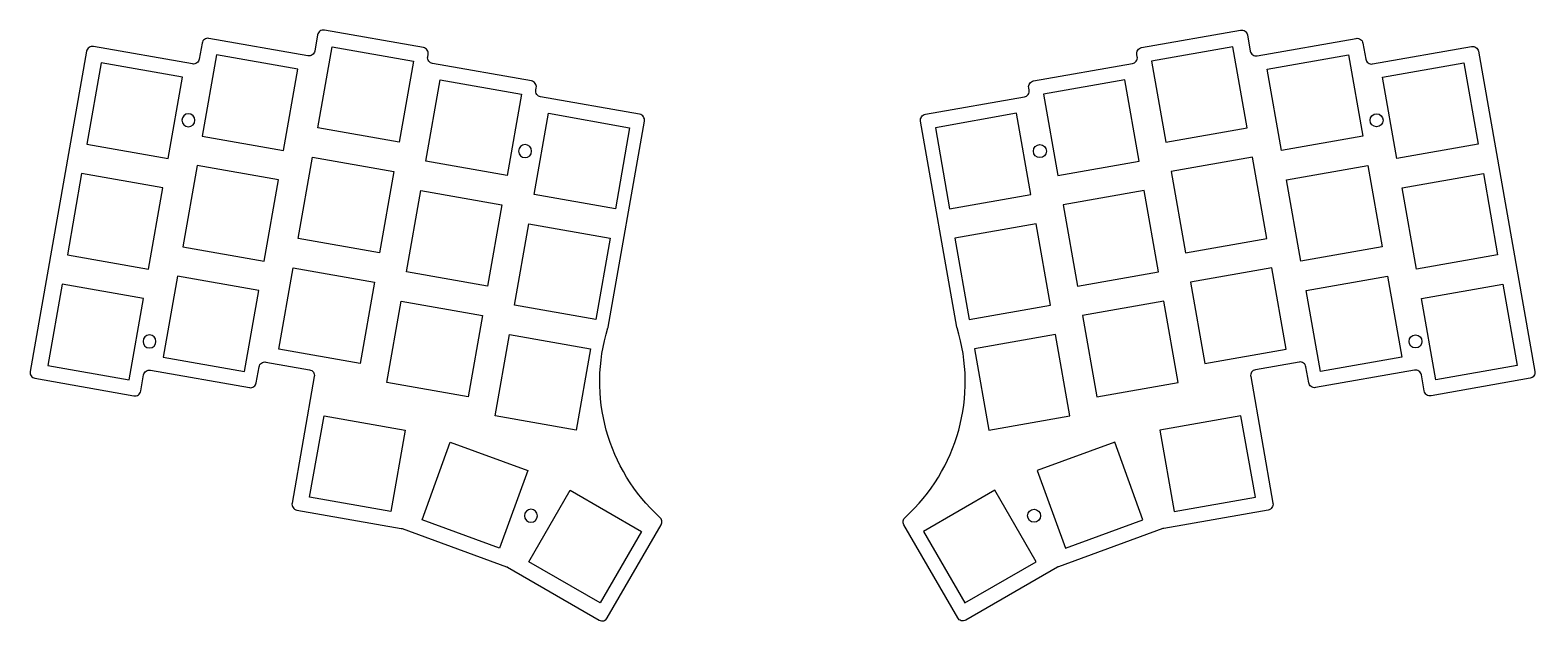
# Model space of a CAD drawing. Extents: x -128 to 128, y -41 to 60.
import ezdxf

# ---------------------------------------------------------------- set-up
doc = ezdxf.new("R2010")
doc.units = 0
doc.layers.add('2D_OUTLINE$02_SWITCHPLATE', color=172, linetype='CONTINUOUS')

msp = doc.modelspace()

# ---------------------------------------------------------------- linework, layer by layer
at = {"layer": '2D_OUTLINE$02_SWITCHPLATE'}
for points in [[(-20.6, -24.23, 0.353517), (-20.79, -22.99, -0.291682), (-29.62, 9.15, 0.031281), (-29.59, 9.27), (-23.43, 44.22, 0.414214), (-24.24, 45.38), (-41.03, 48.34, -0.414214), (-41.84, 49.5), (-41.77, 49.87, 0.414214), (-42.59, 51.03), (-59.38, 53.99, -0.414214), (-60.19, 55.15), (-60.12, 55.53, 0.414214), (-60.93, 56.69), (-77.72, 59.65, 0.414214), (-78.88, 58.84), (-79.36, 56.11, -0.414214), (-80.52, 55.3), (-97.31, 58.26, 0.414214), (-98.47, 57.45), (-98.95, 54.73, -0.414214), (-100.11, 53.92), (-116.9, 56.88, 0.414214), (-118.06, 56.07), (-127.63, 1.76, 0.414214), (-126.82, 0.6), (-110.03, -2.36, 0.414214), (-108.87, -1.55), (-108.39, 1.17, -0.414214), (-107.23, 1.98), (-90.44, -0.98, 0.414214), (-89.29, -0.17), (-88.81, 2.55, -0.414214), (-87.65, 3.36), (-80.24, 2.06, -0.414214), (-79.43, 0.9), (-83.21, -20.58, 0.414214), (-82.4, -21.74), (-64.71, -24.86, -0.043661), (-64.54, -24.9), (-46.81, -31.36, -0.043661), (-46.65, -31.43), (-31.09, -40.41, 0.414214), (-29.73, -40.05)], [(20.6, -24.23, -0.353517), (20.79, -22.99, 0.291682), (29.62, 9.15, -0.031281), (29.59, 9.27), (23.43, 44.22, -0.414214), (24.24, 45.38), (41.03, 48.34, 0.414214), (41.84, 49.5), (41.77, 49.87, -0.414214), (42.59, 51.03), (59.38, 53.99, 0.414214), (60.19, 55.15), (60.12, 55.53, -0.414214), (60.93, 56.69), (77.72, 59.65, -0.414214), (78.88, 58.84), (79.36, 56.11, 0.414214), (80.52, 55.3), (97.31, 58.26, -0.414214), (98.47, 57.45), (98.95, 54.73, 0.414214), (100.11, 53.92), (116.9, 56.88, -0.414214), (118.06, 56.07), (127.63, 1.76, -0.414214), (126.82, 0.6), (110.03, -2.36, -0.414214), (108.87, -1.55), (108.39, 1.17, 0.414214), (107.23, 1.98), (90.44, -0.98, -0.414214), (89.29, -0.17), (88.81, 2.55, 0.414214), (87.65, 3.36), (80.24, 2.06, 0.414214), (79.43, 0.9), (83.21, -20.58, -0.414214), (82.4, -21.74), (64.71, -24.86, 0.043661), (64.54, -24.9), (46.81, -31.36, 0.043661), (46.65, -31.43), (31.09, -40.41, -0.414214), (29.73, -40.05)]]:
    msp.add_lwpolyline(points, format="xyb", close=True, dxfattribs=at)
for points in [[(-65.06, 40.63), (-78.84, 43.06), (-76.41, 56.85), (-62.63, 54.42)], [(65.06, 40.63), (78.84, 43.06), (76.41, 56.85), (62.63, 54.42)], [(-118.02, 40.3), (-104.23, 37.87), (-101.8, 51.66), (-115.59, 54.09)], [(-98.43, 41.68), (-84.65, 39.25), (-82.21, 53.04), (-96, 55.47)], [(98.43, 41.68), (84.65, 39.25), (82.21, 53.04), (96, 55.47)], [(118.02, 40.3), (104.23, 37.87), (101.8, 51.66), (115.59, 54.09)], [(-46.71, 34.98), (-60.5, 37.41), (-58.07, 51.2), (-44.28, 48.77)], [(46.71, 34.98), (60.5, 37.41), (58.07, 51.2), (44.28, 48.77)], [(-28.36, 29.33), (-42.15, 31.76), (-39.72, 45.55), (-25.93, 43.11)], [(28.36, 29.33), (42.15, 31.76), (39.72, 45.55), (25.93, 43.11)], [(-101.74, 22.92), (-87.95, 20.49), (-85.52, 34.28), (-99.31, 36.71)], [(-68.37, 21.87), (-82.15, 24.3), (-79.72, 38.09), (-65.93, 35.66)], [(68.37, 21.87), (82.15, 24.3), (79.72, 38.09), (65.93, 35.66)], [(101.74, 22.92), (87.95, 20.49), (85.52, 34.28), (99.31, 36.71)], [(-121.33, 21.54), (-107.54, 19.11), (-105.11, 32.9), (-118.9, 35.33)], [(121.33, 21.54), (107.54, 19.11), (105.11, 32.9), (118.9, 35.33)], [(-50.02, 16.22), (-63.81, 18.65), (-61.37, 32.44), (-47.59, 30.01)], [(50.02, 16.22), (63.81, 18.65), (61.37, 32.44), (47.59, 30.01)], [(-31.67, 10.57), (-45.46, 13), (-43.03, 26.78), (-29.24, 24.35)], [(31.67, 10.57), (45.46, 13), (43.03, 26.78), (29.24, 24.35)], [(-105.05, 4.16), (-91.26, 1.73), (-88.83, 15.52), (-102.62, 17.95)], [(-71.67, 3.11), (-85.46, 5.54), (-83.03, 19.33), (-69.24, 16.9)], [(71.67, 3.11), (85.46, 5.54), (83.03, 19.33), (69.24, 16.9)], [(105.05, 4.16), (91.26, 1.73), (88.83, 15.52), (102.62, 17.95)], [(-124.64, 2.78), (-110.85, 0.35), (-108.42, 14.14), (-122.2, 16.57)], [(124.64, 2.78), (110.85, 0.35), (108.42, 14.14), (122.2, 16.57)], [(-53.33, -2.54), (-67.11, -0.11), (-64.68, 13.68), (-50.9, 11.25)], [(53.33, -2.54), (67.11, -0.11), (64.68, 13.68), (50.9, 11.25)], [(-34.98, -8.19), (-48.77, -5.76), (-46.34, 8.02), (-32.55, 5.59)], [(34.98, -8.19), (48.77, -5.76), (46.34, 8.02), (32.55, 5.59)], [(-66.43, -21.99), (-80.22, -19.56), (-77.78, -5.77), (-64, -8.21)], [(66.43, -21.99), (80.22, -19.56), (77.78, -5.77), (64, -8.21)], [(-47.99, -28.2), (-61.14, -23.41), (-56.36, -10.25), (-43.2, -15.04)], [(47.99, -28.2), (61.14, -23.41), (56.36, -10.25), (43.2, -15.04)], [(-30.91, -37.51), (-43.03, -30.51), (-36.03, -18.38), (-23.91, -25.38)], [(30.91, -37.51), (43.03, -30.51), (36.03, -18.38), (23.91, -25.38)]]:
    msp.add_lwpolyline(points, close=True, dxfattribs=at)
at = {"layer": '2D_OUTLINE$02_SWITCHPLATE', "extrusion": (0, 0, -1)}
for centre in [(100.78, 44.37), (43.67, 39.13), (107.39, 6.85), (42.68, -22.72)]:
    msp.add_circle(centre, 1.1, dxfattribs=at)
at = {"layer": '2D_OUTLINE$02_SWITCHPLATE'}
for centre in [(100.78, 44.37), (43.67, 39.13), (107.39, 6.85), (42.68, -22.72)]:
    msp.add_circle(centre, 1.1, dxfattribs=at)

doc.saveas('drawing.dxf')
